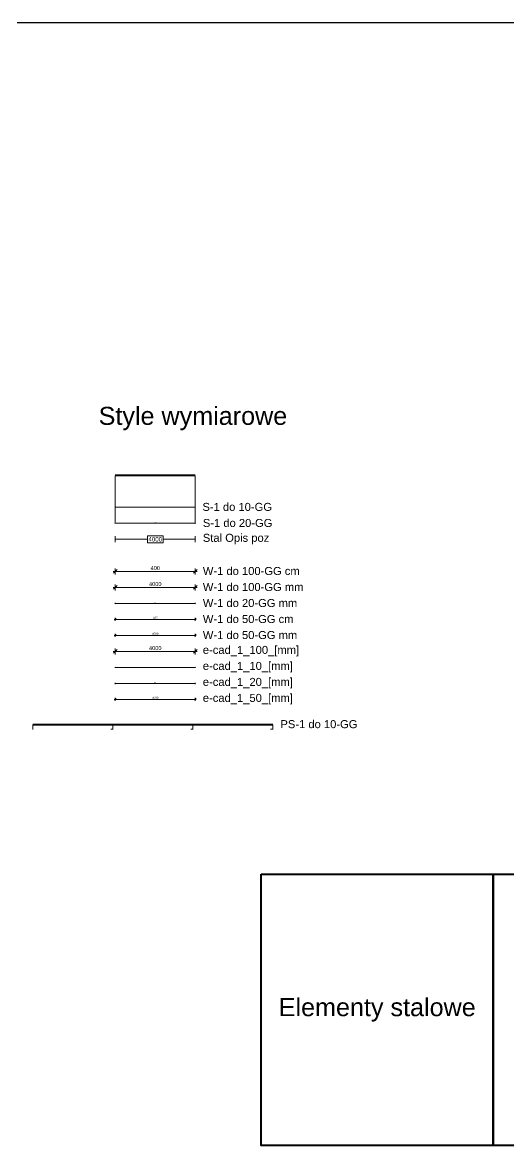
# Model space of a CAD drawing. Header units: millimetres. Extents: x -21220 to 1756793, y -806857 to 86733.
# Drawn here: x 37072 to 61381, y -54708 to 1411 of the extents above; entities that cross this region are included whole.
import ezdxf

# ---------------------------------------------------------------- set-up
doc = ezdxf.new("R2010")
doc.units = ezdxf.units.MM
doc.header["$LTSCALE"] = 10
doc.layers.get('Defpoints').update_dxf_attribs({"color": 2, "lineweight": 50})
for name, color, linetype, lineweight in [('G-Elementy konstrukcyjne', 1, 'Continuous', 40), ('G-Opisy', 2, 'Continuous', 18), ('G-Wymiary', 4, 'Continuous', 9)]:
    doc.layers.add(name, color=color, linetype=linetype, lineweight=lineweight)
doc.styles.add('Arial-GG', font='arial.ttf')
doc.dimstyles.new('e-cad_1_100_[mm]', dxfattribs={"dimscale": 100, "dimtxt": 2, "dimasz": 1.8, "dimexe": 1.5, "dimexo": 0, "dimgap": 0.6, "dimtad": 1, "dimdec": 1, "dimrnd": 1, "dimtxsty": 'Arial-GG', "dimblk": 'OBLIQUE', "dimcen": 0, "dimdle": 1, "dimclrd": 4, "dimclre": 4, "dimclrt": 7, "dimadec": 1, "dimazin": 0, "dimtfac": 1, "dimtdec": 1, "dimtix": 1, "dimtmove": 0, "dimatfit": 2, "dimfxl": 1.5, "dimfxlon": 1, "dimlwd": -1, "dimlwe": -1, "dimarcsym": 0})
doc.dimstyles.new('e-cad_1_10_[mm]', dxfattribs={"dimscale": 10, "dimtxt": 2, "dimasz": 1.8, "dimexe": 1.5, "dimexo": 0, "dimgap": 0.6, "dimtad": 1, "dimdec": 1, "dimrnd": 1, "dimtxsty": 'Arial-GG', "dimblk": 'OBLIQUE', "dimcen": 0, "dimdle": 1, "dimclrd": 4, "dimclre": 4, "dimclrt": 7, "dimadec": 1, "dimazin": 0, "dimtfac": 1, "dimtdec": 1, "dimtix": 1, "dimtmove": 0, "dimatfit": 2, "dimfxl": 1.5, "dimfxlon": 1, "dimlwd": -1, "dimlwe": -1, "dimarcsym": 0})
doc.dimstyles.new('e-cad_1_20_[mm]', dxfattribs={"dimscale": 20, "dimtxt": 2, "dimasz": 1.8, "dimexe": 1.5, "dimexo": 0, "dimgap": 0.6, "dimtad": 1, "dimdec": 1, "dimrnd": 1, "dimtxsty": 'Arial-GG', "dimblk": 'OBLIQUE', "dimcen": 0, "dimdle": 1, "dimclrd": 4, "dimclre": 4, "dimclrt": 7, "dimadec": 1, "dimazin": 0, "dimtfac": 1, "dimtdec": 1, "dimtix": 1, "dimtmove": 0, "dimatfit": 2, "dimfxl": 1.5, "dimfxlon": 1, "dimlwd": -1, "dimlwe": -1, "dimarcsym": 0})
doc.dimstyles.new('e-cad_1_50_[mm]', dxfattribs={"dimscale": 50, "dimtxt": 2, "dimasz": 1.8, "dimexe": 1.5, "dimexo": 0, "dimgap": 0.6, "dimtad": 1, "dimdec": 1, "dimrnd": 1, "dimtxsty": 'Arial-GG', "dimblk": 'OBLIQUE', "dimcen": 0, "dimdle": 1, "dimclrd": 4, "dimclre": 4, "dimclrt": 7, "dimadec": 1, "dimazin": 0, "dimtfac": 1, "dimtdec": 1, "dimtix": 1, "dimtmove": 0, "dimatfit": 2, "dimfxl": 1.5, "dimfxlon": 1, "dimlwd": -1, "dimlwe": -1, "dimarcsym": 0})
doc.dimstyles.new('PS-1 do 10-GG', dxfattribs={"dimscale": 10, "dimtxt": 2.2, "dimasz": 2, "dimexe": 1, "dimexo": 2, "dimgap": 0.6, "dimtad": 1, "dimjust": 2, "dimdec": 0, "dimrnd": 1, "dimtxsty": 'Arial-GG', "dimcen": 0, "dimsd1": 1, "dimclrd": 256, "dimclre": 256, "dimclrt": 7, "dimadec": 0, "dimazin": 0, "dimtfac": 1, "dimtdec": 0, "dimtix": 1, "dimtmove": 0, "dimatfit": 2, "dimfxl": 1, "dimlwd": 5, "dimlwe": 5, "dimarcsym": 0})
doc.dimstyles.new('S-1 do 10-GG', dxfattribs={"dimscale": 10, "dimtxt": 2.2, "dimasz": 2, "dimexe": 1, "dimexo": 2, "dimgap": 0.6, "dimtad": 1, "dimdec": 0, "dimrnd": 1, "dimtxsty": 'Arial-GG', "dimcen": 0, "dimclrd": 256, "dimclre": 256, "dimclrt": 7, "dimadec": 0, "dimazin": 0, "dimtfac": 1, "dimtdec": 0, "dimtix": 1, "dimtmove": 0, "dimatfit": 2, "dimfxl": 1, "dimlwd": 5, "dimlwe": 5, "dimarcsym": 0})
doc.dimstyles.new('S-1 do 20-GG', dxfattribs={"dimscale": 20, "dimtxt": 2.2, "dimasz": 2, "dimexe": 1, "dimexo": 2, "dimgap": 0.6, "dimtad": 1, "dimdec": 0, "dimrnd": 1, "dimtxsty": 'Arial-GG', "dimcen": 0, "dimclrd": 256, "dimclre": 256, "dimclrt": 7, "dimadec": 0, "dimazin": 0, "dimtfac": 1, "dimtdec": 0, "dimtix": 1, "dimtmove": 0, "dimatfit": 2, "dimfxl": 1, "dimlwd": 5, "dimlwe": 5, "dimarcsym": 0})
doc.dimstyles.new('Stal Opis poz', dxfattribs={"dimscale": 100, "dimtxt": 2.2, "dimasz": 1.8, "dimexe": 1.5, "dimexo": 0, "dimgap": -0.6, "dimtad": 0, "dimdec": 0, "dimrnd": 5, "dimtxsty": 'Arial-GG', "dimblk": 'NONE', "dimcen": 0, "dimclrd": 256, "dimclre": 256, "dimclrt": 7, "dimadec": 0, "dimazin": 0, "dimtfac": 1, "dimtdec": 0, "dimtix": 1, "dimtmove": 0, "dimatfit": 2, "dimfxl": 1.5, "dimfxlon": 1, "dimlwd": -1, "dimlwe": 5, "dimarcsym": 0})
doc.dimstyles.new('W-1 do 100-GG cm', dxfattribs={"dimscale": 100, "dimtxt": 2, "dimasz": 1.8, "dimexe": 1.5, "dimexo": 0, "dimgap": 0.6, "dimtad": 1, "dimdec": 1, "dimlfac": 0.1, "dimrnd": 0.5, "dimzin": 9, "dimtxsty": 'Arial-GG', "dimblk": 'OBLIQUE', "dimcen": 0, "dimdle": 1, "dimclrd": 4, "dimclre": 4, "dimclrt": 7, "dimadec": 0, "dimazin": 0, "dimtfac": 1, "dimtdec": 1, "dimtix": 1, "dimtmove": 0, "dimatfit": 0, "dimfxl": 1.5, "dimfxlon": 1, "dimlwd": -1, "dimlwe": -1, "dimarcsym": 0})
doc.dimstyles.new('W-1 do 100-GG mm', dxfattribs={"dimscale": 100, "dimtxt": 2, "dimasz": 1.8, "dimexe": 1.5, "dimexo": 0, "dimgap": 0.6, "dimtad": 1, "dimdec": 1, "dimrnd": 1, "dimtxsty": 'Arial-GG', "dimblk": 'OBLIQUE', "dimcen": 0, "dimdle": 1, "dimclrd": 4, "dimclre": 4, "dimclrt": 7, "dimadec": 1, "dimazin": 0, "dimtfac": 1, "dimtdec": 1, "dimtix": 1, "dimtmove": 0, "dimatfit": 2, "dimfxl": 1.5, "dimfxlon": 1, "dimlwd": -1, "dimlwe": -1, "dimarcsym": 0})
doc.dimstyles.new('W-1 do 20-GG mm', dxfattribs={"dimscale": 20, "dimtxt": 2, "dimasz": 1.8, "dimexe": 1.5, "dimexo": 0, "dimgap": 0.6, "dimtad": 1, "dimdec": 1, "dimrnd": 1, "dimtxsty": 'Arial-GG', "dimblk": 'OBLIQUE', "dimcen": 0, "dimdle": 1, "dimclrd": 4, "dimclre": 4, "dimclrt": 7, "dimadec": 1, "dimazin": 0, "dimtfac": 1, "dimtdec": 1, "dimtix": 1, "dimtmove": 0, "dimatfit": 2, "dimfxl": 1.5, "dimfxlon": 1, "dimlwd": -1, "dimlwe": -1, "dimarcsym": 0})
doc.dimstyles.new('W-1 do 50-GG cm', dxfattribs={"dimscale": 50, "dimtxt": 2, "dimasz": 1.8, "dimexe": 1.5, "dimexo": 0, "dimgap": 0.6, "dimtad": 1, "dimdec": 1, "dimlfac": 0.1, "dimrnd": 0.5, "dimzin": 9, "dimtxsty": 'Arial-GG', "dimblk": 'OBLIQUE', "dimcen": 0, "dimdle": 1, "dimclrd": 4, "dimclre": 4, "dimclrt": 7, "dimadec": 0, "dimazin": 0, "dimtfac": 1, "dimtdec": 1, "dimtix": 1, "dimtmove": 0, "dimatfit": 0, "dimfxl": 1.5, "dimfxlon": 1, "dimlwd": -1, "dimlwe": -1, "dimarcsym": 0})
doc.dimstyles.new('W-1 do 50-GG mm', dxfattribs={"dimscale": 50, "dimtxt": 2, "dimasz": 1.8, "dimexe": 1.5, "dimexo": 0, "dimgap": 0.6, "dimtad": 1, "dimdec": 1, "dimrnd": 1, "dimtxsty": 'Arial-GG', "dimblk": 'OBLIQUE', "dimcen": 0, "dimdle": 1, "dimclrd": 4, "dimclre": 4, "dimclrt": 7, "dimadec": 1, "dimazin": 0, "dimtfac": 1, "dimtdec": 1, "dimtix": 1, "dimtmove": 0, "dimatfit": 2, "dimfxl": 1.5, "dimfxlon": 1, "dimlwd": -1, "dimlwe": -1, "dimarcsym": 0})

# ---------------------------------------------------------------- blocks, each defined once
blk = doc.blocks.new('*D7')
at = {"layer": 'Defpoints', "color": 0, "ltscale": 0.8, "transparency": 16777216}
for p in [(41714, -21218), (45714, -21216), (45714, -22816)]:
    blk.add_point(p, dxfattribs=at)
at = {"layer": 'G-Wymiary', "lineweight": 5, "ltscale": 0.8, "transparency": 16777216}
for p, q in [((41714, -21238), (41714, -22826)), ((45714, -21236), (45714, -22826)), ((41734, -22816), (45694, -22816))]:
    blk.add_line(p, q, dxfattribs=at)
at = {"layer": 'G-Wymiary', "ltscale": 0.8, "transparency": 16777216}
for points in [[(41734, -22813), (41734, -22820), (41714, -22816)], [(45694, -22813), (45694, -22820), (45714, -22816)]]:
    blk.add_solid(points, dxfattribs=at)
at = {"layer": 'G-Wymiary', "color": 7, "ltscale": 0.8, "transparency": 16777216, "insert": (43714, -22799), "char_height": 22, "attachment_point": 5, "style": 'Arial-GG'}
blk.add_mtext('4000', dxfattribs=at)
blk = doc.blocks.new('*D8')
at = {"layer": 'Defpoints', "color": 0, "ltscale": 0.8, "transparency": 16777216}
for p in [(41714, -21216), (45714, -21216), (45714, -23616)]:
    blk.add_point(p, dxfattribs=at)
at = {"layer": 'G-Wymiary', "lineweight": 5, "ltscale": 0.8, "transparency": 16777216}
for p, q in [((41714, -21256), (41714, -23636)), ((45714, -21256), (45714, -23636)), ((41754, -23616), (45674, -23616))]:
    blk.add_line(p, q, dxfattribs=at)
at = {"layer": 'G-Wymiary', "ltscale": 0.8, "transparency": 16777216}
for points in [[(41754, -23610), (41754, -23623), (41714, -23616)], [(45674, -23610), (45674, -23623), (45714, -23616)]]:
    blk.add_solid(points, dxfattribs=at)
at = {"layer": 'G-Wymiary', "color": 7, "ltscale": 0.8, "transparency": 16777216, "insert": (43714, -23582), "char_height": 44, "attachment_point": 5, "style": 'Arial-GG'}
blk.add_mtext('4000', dxfattribs=at)
blk = doc.blocks.new('*D9')
at = {"layer": 'Defpoints', "color": 0, "ltscale": 0.8, "transparency": 16777216}
for p in [(41714, -21216), (45714, -21216), (45714, -24416)]:
    blk.add_point(p, dxfattribs=at)
at = {"layer": 'G-Wymiary', "lineweight": 5, "ltscale": 0.8, "transparency": 16777216}
for p, q in [((41714, -24266), (41714, -24566)), ((45714, -24266), (45714, -24566))]:
    blk.add_line(p, q, dxfattribs=at)
at = {"layer": 'G-Wymiary', "ltscale": 0.8, "transparency": 16777216}
for p, q in [((41714, -24416), (43321, -24416)), ((44106, -24244), (43321, -24244)), ((43321, -24244), (43321, -24589)), ((43321, -24589), (44106, -24589)), ((44106, -24589), (44106, -24244)), ((45714, -24416), (44106, -24416))]:
    blk.add_line(p, q, dxfattribs=at)
at = {"layer": 'G-Wymiary', "color": 7, "ltscale": 0.8, "transparency": 16777216, "insert": (43714, -24416), "char_height": 220, "attachment_point": 5, "style": 'Arial-GG'}
blk.add_mtext('4000', dxfattribs=at)
blk = doc.blocks.new('_None')
blk = doc.blocks.new('_Oblique')
at = {"color": 0, "linetype": 'ByBlock', "lineweight": -2}
blk.add_line((-0.5, -0.5), (0.5, 0.5), dxfattribs=at)
blk = doc.blocks.new('*D10')
at = {"layer": 'Defpoints', "color": 0, "ltscale": 0.8, "transparency": 16777216}
for p in [(41714, -21218), (45714, -21218), (45714, -26016)]:
    blk.add_point(p, dxfattribs=at)
at = {"layer": 'G-Wymiary', "color": 4, "ltscale": 0.8, "transparency": 16777216}
for p, q in [((41614, -26016), (45814, -26016)), ((41714, -25866), (41714, -26166)), ((45714, -25866), (45714, -26166))]:
    blk.add_line(p, q, dxfattribs=at)
at = {"layer": 'G-Wymiary', "color": 4, "ltscale": 0.8, "transparency": 16777216, "xscale": 180, "yscale": 180, "zscale": 180, "rotation": 180}
blk.add_blockref('_Oblique', (41714, -26016), dxfattribs=at)
at = {"layer": 'G-Wymiary', "color": 4, "ltscale": 0.8, "transparency": 16777216, "xscale": 180, "yscale": 180, "zscale": 180}
blk.add_blockref('_Oblique', (45714, -26016), dxfattribs=at)
at = {"layer": 'G-Wymiary', "color": 7, "ltscale": 0.8, "transparency": 16777216, "insert": (43714, -25854), "char_height": 200, "attachment_point": 5, "style": 'Arial-GG'}
blk.add_mtext('400', dxfattribs=at)
blk = doc.blocks.new('*D11')
at = {"layer": 'Defpoints', "color": 0, "ltscale": 0.8, "transparency": 16777216}
for p in [(41714, -21216), (45714, -21216), (45714, -26816)]:
    blk.add_point(p, dxfattribs=at)
at = {"layer": 'G-Wymiary', "color": 4, "ltscale": 0.8, "transparency": 16777216}
for p, q in [((41614, -26816), (45814, -26816)), ((41714, -26666), (41714, -26966)), ((45714, -26666), (45714, -26966))]:
    blk.add_line(p, q, dxfattribs=at)
at = {"layer": 'G-Wymiary', "color": 4, "ltscale": 0.8, "transparency": 16777216, "xscale": 180, "yscale": 180, "zscale": 180, "rotation": 180}
blk.add_blockref('_Oblique', (41714, -26816), dxfattribs=at)
at = {"layer": 'G-Wymiary', "color": 4, "ltscale": 0.8, "transparency": 16777216, "xscale": 180, "yscale": 180, "zscale": 180}
blk.add_blockref('_Oblique', (45714, -26816), dxfattribs=at)
at = {"layer": 'G-Wymiary', "color": 7, "ltscale": 0.8, "transparency": 16777216, "insert": (43714, -26654), "char_height": 200, "attachment_point": 5, "style": 'Arial-GG'}
blk.add_mtext('4000', dxfattribs=at)
blk = doc.blocks.new('*D12')
at = {"layer": 'Defpoints', "color": 0, "ltscale": 0.8, "transparency": 16777216}
for p in [(41714, -21216), (45714, -21216), (45714, -27616)]:
    blk.add_point(p, dxfattribs=at)
at = {"layer": 'G-Wymiary', "color": 4, "ltscale": 0.8, "transparency": 16777216}
for p, q in [((41694, -27616), (45734, -27616)), ((41714, -27586), (41714, -27646)), ((45714, -27586), (45714, -27646))]:
    blk.add_line(p, q, dxfattribs=at)
at = {"layer": 'G-Wymiary', "color": 4, "ltscale": 0.8, "transparency": 16777216, "xscale": 36, "yscale": 36, "zscale": 36, "rotation": 180}
blk.add_blockref('_Oblique', (41714, -27616), dxfattribs=at)
at = {"layer": 'G-Wymiary', "color": 4, "ltscale": 0.8, "transparency": 16777216, "xscale": 36, "yscale": 36, "zscale": 36}
blk.add_blockref('_Oblique', (45714, -27616), dxfattribs=at)
at = {"layer": 'G-Wymiary', "color": 7, "ltscale": 0.8, "transparency": 16777216, "insert": (43714, -27584), "char_height": 40, "attachment_point": 5, "style": 'Arial-GG'}
blk.add_mtext('4000', dxfattribs=at)
blk = doc.blocks.new('*D13')
at = {"layer": 'Defpoints', "color": 0, "ltscale": 0.8, "transparency": 16777216}
for p in [(41714, -21216), (45714, -21216), (45714, -28416)]:
    blk.add_point(p, dxfattribs=at)
at = {"layer": 'G-Wymiary', "color": 4, "ltscale": 0.8, "transparency": 16777216}
for p, q in [((41664, -28416), (45764, -28416)), ((41714, -28341), (41714, -28491)), ((45714, -28341), (45714, -28491))]:
    blk.add_line(p, q, dxfattribs=at)
at = {"layer": 'G-Wymiary', "color": 4, "ltscale": 0.8, "transparency": 16777216, "xscale": 90, "yscale": 90, "zscale": 90, "rotation": 180}
blk.add_blockref('_Oblique', (41714, -28416), dxfattribs=at)
at = {"layer": 'G-Wymiary', "color": 4, "ltscale": 0.8, "transparency": 16777216, "xscale": 90, "yscale": 90, "zscale": 90}
blk.add_blockref('_Oblique', (45714, -28416), dxfattribs=at)
at = {"layer": 'G-Wymiary', "color": 7, "ltscale": 0.8, "transparency": 16777216, "insert": (43714, -28335), "char_height": 100, "attachment_point": 5, "style": 'Arial-GG'}
blk.add_mtext('400', dxfattribs=at)
blk = doc.blocks.new('*D14')
at = {"layer": 'Defpoints', "color": 0, "ltscale": 0.8, "transparency": 16777216}
for p in [(41714, -21216), (45714, -21216), (45714, -29216)]:
    blk.add_point(p, dxfattribs=at)
at = {"layer": 'G-Wymiary', "color": 4, "ltscale": 0.8, "transparency": 16777216}
for p, q in [((41714, -29141), (41714, -29291)), ((45714, -29141), (45714, -29291)), ((41664, -29216), (45764, -29216))]:
    blk.add_line(p, q, dxfattribs=at)
at = {"layer": 'G-Wymiary', "color": 4, "ltscale": 0.8, "transparency": 16777216, "xscale": 90, "yscale": 90, "zscale": 90, "rotation": 180}
blk.add_blockref('_Oblique', (41714, -29216), dxfattribs=at)
at = {"layer": 'G-Wymiary', "color": 4, "ltscale": 0.8, "transparency": 16777216, "xscale": 90, "yscale": 90, "zscale": 90}
blk.add_blockref('_Oblique', (45714, -29216), dxfattribs=at)
at = {"layer": 'G-Wymiary', "color": 7, "ltscale": 0.8, "transparency": 16777216, "insert": (43714, -29135), "char_height": 100, "attachment_point": 5, "style": 'Arial-GG'}
blk.add_mtext('4000', dxfattribs=at)
blk = doc.blocks.new('*D15')
at = {"layer": 'Defpoints', "color": 0, "ltscale": 0.8, "transparency": 16777216}
for p in [(41714, -21216), (45714, -21216), (45714, -30016)]:
    blk.add_point(p, dxfattribs=at)
at = {"layer": 'G-Wymiary', "color": 4, "ltscale": 0.8, "transparency": 16777216}
for p, q in [((41614, -30016), (45814, -30016)), ((41714, -29866), (41714, -30166)), ((45714, -29866), (45714, -30166))]:
    blk.add_line(p, q, dxfattribs=at)
at = {"layer": 'G-Wymiary', "color": 4, "ltscale": 0.8, "transparency": 16777216, "xscale": 180, "yscale": 180, "zscale": 180, "rotation": 180}
blk.add_blockref('_Oblique', (41714, -30016), dxfattribs=at)
at = {"layer": 'G-Wymiary', "color": 4, "ltscale": 0.8, "transparency": 16777216, "xscale": 180, "yscale": 180, "zscale": 180}
blk.add_blockref('_Oblique', (45714, -30016), dxfattribs=at)
at = {"layer": 'G-Wymiary', "color": 7, "ltscale": 0.8, "transparency": 16777216, "insert": (43714, -29854), "char_height": 200, "attachment_point": 5, "style": 'Arial-GG'}
blk.add_mtext('4000', dxfattribs=at)
blk = doc.blocks.new('*D16')
at = {"layer": 'Defpoints', "color": 0, "ltscale": 0.8, "transparency": 16777216}
for p in [(41714, -21218), (45714, -21256), (45714, -30816)]:
    blk.add_point(p, dxfattribs=at)
at = {"layer": 'G-Wymiary', "color": 4, "ltscale": 0.8, "transparency": 16777216}
for p, q in [((41704, -30816), (45724, -30816)), ((41714, -30801), (41714, -30831)), ((45714, -30801), (45714, -30831))]:
    blk.add_line(p, q, dxfattribs=at)
at = {"layer": 'G-Wymiary', "color": 4, "ltscale": 0.8, "transparency": 16777216, "xscale": 18, "yscale": 18, "zscale": 18, "rotation": 180}
blk.add_blockref('_Oblique', (41714, -30816), dxfattribs=at)
at = {"layer": 'G-Wymiary', "color": 4, "ltscale": 0.8, "transparency": 16777216, "xscale": 18, "yscale": 18, "zscale": 18}
blk.add_blockref('_Oblique', (45714, -30816), dxfattribs=at)
at = {"layer": 'G-Wymiary', "color": 7, "ltscale": 0.8, "transparency": 16777216, "insert": (43714, -30800), "char_height": 20, "attachment_point": 5, "style": 'Arial-GG'}
blk.add_mtext('4000', dxfattribs=at)
blk = doc.blocks.new('*D17')
at = {"layer": 'Defpoints', "color": 0, "ltscale": 0.8, "transparency": 16777216}
for p in [(41714, -21296), (45714, -21216), (45714, -31616)]:
    blk.add_point(p, dxfattribs=at)
at = {"layer": 'G-Wymiary', "color": 4, "ltscale": 0.8, "transparency": 16777216}
for p, q in [((41694, -31616), (45734, -31616)), ((41714, -31586), (41714, -31646)), ((45714, -31586), (45714, -31646))]:
    blk.add_line(p, q, dxfattribs=at)
at = {"layer": 'G-Wymiary', "color": 4, "ltscale": 0.8, "transparency": 16777216, "xscale": 36, "yscale": 36, "zscale": 36, "rotation": 180}
blk.add_blockref('_Oblique', (41714, -31616), dxfattribs=at)
at = {"layer": 'G-Wymiary', "color": 4, "ltscale": 0.8, "transparency": 16777216, "xscale": 36, "yscale": 36, "zscale": 36}
blk.add_blockref('_Oblique', (45714, -31616), dxfattribs=at)
at = {"layer": 'G-Wymiary', "color": 7, "ltscale": 0.8, "transparency": 16777216, "insert": (43714, -31584), "char_height": 40, "attachment_point": 5, "style": 'Arial-GG'}
blk.add_mtext('4000', dxfattribs=at)
blk = doc.blocks.new('*D18')
at = {"layer": 'Defpoints', "color": 0, "ltscale": 0.8, "transparency": 16777216}
for p in [(41714, -21216), (45714, -21216), (45714, -32416)]:
    blk.add_point(p, dxfattribs=at)
at = {"layer": 'G-Wymiary', "color": 4, "ltscale": 0.8, "transparency": 16777216}
for p, q in [((41664, -32416), (45764, -32416)), ((41714, -32341), (41714, -32491)), ((45714, -32341), (45714, -32491))]:
    blk.add_line(p, q, dxfattribs=at)
at = {"layer": 'G-Wymiary', "color": 4, "ltscale": 0.8, "transparency": 16777216, "xscale": 90, "yscale": 90, "zscale": 90, "rotation": 180}
blk.add_blockref('_Oblique', (41714, -32416), dxfattribs=at)
at = {"layer": 'G-Wymiary', "color": 4, "ltscale": 0.8, "transparency": 16777216, "xscale": 90, "yscale": 90, "zscale": 90}
blk.add_blockref('_Oblique', (45714, -32416), dxfattribs=at)
at = {"layer": 'G-Wymiary', "color": 7, "ltscale": 0.8, "transparency": 16777216, "insert": (43714, -32335), "char_height": 100, "attachment_point": 5, "style": 'Arial-GG'}
blk.add_mtext('4000', dxfattribs=at)
blk = doc.blocks.new('*D19')
at = {"layer": 'Defpoints', "color": 0, "ltscale": 0.8, "transparency": 16777216}
for p in [(37594, -33669), (41594, -33669), (41594, -33908)]:
    blk.add_point(p, dxfattribs=at)
at = {"layer": 'G-Wymiary', "lineweight": 5, "ltscale": 0.8, "transparency": 16777216}
for p, q in [((37594, -33689), (37594, -33918)), ((41574, -33908), (41495, -33908)), ((41594, -33689), (41594, -33918))]:
    blk.add_line(p, q, dxfattribs=at)
at = {"layer": 'G-Wymiary', "ltscale": 0.8, "transparency": 16777216}
blk.add_solid([(41574, -33904), (41574, -33911), (41594, -33908)], dxfattribs=at)
at = {"layer": 'G-Wymiary', "color": 7, "ltscale": 0.8, "transparency": 16777216, "insert": (41534, -33891), "char_height": 22, "attachment_point": 5, "style": 'Arial-GG'}
blk.add_mtext('4000', dxfattribs=at)
blk = doc.blocks.new('*D20')
at = {"layer": 'Defpoints', "color": 0, "ltscale": 0.8, "transparency": 16777216}
for p in [(37594, -33669), (45594, -33669), (45594, -33908)]:
    blk.add_point(p, dxfattribs=at)
at = {"layer": 'G-Wymiary', "lineweight": 5, "ltscale": 0.8, "transparency": 16777216}
for p, q in [((37594, -33689), (37594, -33918)), ((45574, -33908), (45496, -33908)), ((45594, -33689), (45594, -33918))]:
    blk.add_line(p, q, dxfattribs=at)
at = {"layer": 'G-Wymiary', "ltscale": 0.8, "transparency": 16777216}
blk.add_solid([(45574, -33904), (45574, -33911), (45594, -33908)], dxfattribs=at)
at = {"layer": 'G-Wymiary', "color": 7, "ltscale": 0.8, "transparency": 16777216, "insert": (45535, -33891), "char_height": 22, "attachment_point": 5, "style": 'Arial-GG'}
blk.add_mtext('8000', dxfattribs=at)
blk = doc.blocks.new('*D21')
at = {"layer": 'Defpoints', "color": 0, "ltscale": 0.8, "transparency": 16777216}
for p in [(37594, -33669), (49594, -33669), (49594, -33908)]:
    blk.add_point(p, dxfattribs=at)
at = {"layer": 'G-Wymiary', "lineweight": 5, "ltscale": 0.8, "transparency": 16777216}
for p, q in [((37594, -33689), (37594, -33918)), ((49574, -33908), (49481, -33908)), ((49594, -33689), (49594, -33918))]:
    blk.add_line(p, q, dxfattribs=at)
at = {"layer": 'G-Wymiary', "ltscale": 0.8, "transparency": 16777216}
blk.add_solid([(49574, -33904), (49574, -33911), (49594, -33908)], dxfattribs=at)
at = {"layer": 'G-Wymiary', "color": 7, "ltscale": 0.8, "transparency": 16777216, "insert": (49527, -33891), "char_height": 22, "attachment_point": 5, "style": 'Arial-GG'}
blk.add_mtext('12000', dxfattribs=at)

msp = doc.modelspace()

# ---------------------------------------------------------------- linework, layer by layer
at = {"ltscale": 0.8}
msp.add_line((-21219.54, 1411.05), (423889.51, 1411.05), dxfattribs=at)
at = {"layer": 'G-Elementy konstrukcyjne', "ltscale": 0.8}
for p, q in [((41713.66, -21216.44), (45713.66, -21216.44)), ((37593.59, -33669.34), (41593.59, -33669.34)), ((41593.59, -33669.34), (45593.59, -33669.34)), ((45593.59, -33669.34), (49593.59, -33669.34))]:
    msp.add_line(p, q, dxfattribs=at)
at = {"layer": 'G-Elementy konstrukcyjne', "ltscale": 200}
for points in [[(49014.73, -41150.31), (60613.43, -41150.31), (60613.43, -54708.04), (49014.73, -54708.04)], [(60613.43, -41150.31), (94970.69, -41150.31), (94970.69, -54708.04), (60613.43, -54708.04)]]:
    msp.add_lwpolyline(points, close=True, dxfattribs=at)

# ---------------------------------------------------------------- texts
at = {"layer": 'G-Opisy', "color": 2, "style": 'Arial-GG'}
for s, insert, char_height, width, attachment_point in [('\\pxsm1,qc;Style wymiarowe', (37482.98, -18967.42), 900, 16228.5896, 7), ('\\pxsm1,ql;S-1 do 10-GG', (46073.66, -22798.11), 400, 6326.4008, 4), ('\\pxsm1,ql;S-1 do 20-GG', (46093.66, -23601.44), 400, 6326.4008, 4), ('\\pxsm1,ql;Stal Opis poz', (46093.66, -24401.44), 400, 6326.4008, 4), ('\\pxsm1,ql;W-1 do 100-GG cm', (46093.66, -26001.44), 400, 6326.4008, 4), ('\\pxsm1,ql;W-1 do 100-GG mm', (46093.66, -26801.44), 400, 6326.4008, 4), ('\\pxsm1,ql;W-1 do 20-GG mm', (46093.66, -27601.44), 400, 6326.4008, 4), ('\\pxsm1,ql;W-1 do 50-GG cm', (46093.66, -28401.44), 400, 6326.4008, 4), ('\\pxsm1,ql;W-1 do 50-GG mm', (46093.66, -29201.44), 400, 6326.4008, 4), ('\\pxsm1,ql;e-cad_1_100_[mm]', (46093.66, -30001.44), 400, 6326.4008, 4), ('\\pxsm1,ql;e-cad_1_10_[mm]', (46093.66, -30801.44), 400, 6326.4008, 4), ('\\pxsm1,ql;e-cad_1_20_[mm]', (46093.66, -31601.44), 400, 6326.4008, 4), ('\\pxsm1,ql;e-cad_1_50_[mm]', (46093.66, -32401.44), 400, 6326.4008, 4), ('\\pxsm1,ql;PS-1 do 10-GG', (49973.59, -33654.34), 400, 6326.4008, 4), ('\\pxsm1,qc;Elementy stalowe', (54814.08, -47929.18), 900, 11598.6933, 5)]:
    msp.add_mtext(s, dxfattribs=dict(at, insert=insert, char_height=char_height, width=width, attachment_point=attachment_point))

# ---------------------------------------------------------------- dimensions: what is measured, and where the dimension line sits
at = {"layer": 'G-Wymiary', "ltscale": 0.8}
for base, p1, p2, dimstyle, picture, middle in [((45713.66, -26816.44), (41713.66, -21216.44), (45713.66, -21216.44), 'W-1 do 100-GG mm', '*D11', (43713.66, -26654.32)), ((45713.66, -30016.44), (41713.66, -21216.44), (45713.66, -21216.44), 'e-cad_1_100_[mm]', '*D15', (43713.66, -29854.32)), ((45713.66, -26016.44), (41713.66, -21217.69), (45713.66, -21217.69), 'W-1 do 100-GG cm', '*D10', (43713.66, -25854.32)), ((45713.66, -28416.44), (41713.66, -21216.44), (45713.66, -21216.44), 'W-1 do 50-GG cm', '*D13', (43713.66, -28335.38)), ((45713.66, -29216.44), (41713.66, -21216.44), (45713.66, -21216.44), 'W-1 do 50-GG mm', '*D14', (43713.66, -29135.38)), ((45713.66, -32416.44), (41713.66, -21216.44), (45713.66, -21216.44), 'e-cad_1_50_[mm]', '*D18', (43713.66, -32335.38)), ((45713.66, -27616.44), (41713.66, -21216.44), (45713.66, -21216.44), 'W-1 do 20-GG mm', '*D12', (43713.66, -27584.02)), ((45713.66, -31616.44), (41713.66, -21296.44), (45713.66, -21216.44), 'e-cad_1_20_[mm]', '*D17', (43713.66, -31584.02)), ((45713.66, -30816.44), (41713.66, -21217.69), (45713.66, -21256.44), 'e-cad_1_10_[mm]', '*D16', (43713.66, -30800.23)), ((45713.66, -22816.44), (41713.66, -21217.69), (45713.66, -21216.44), 'S-1 do 10-GG', '*D7', (43713.66, -22799.21)), ((45713.66, -23616.44), (41713.66, -21216.44), (45713.66, -21216.44), 'S-1 do 20-GG', '*D8', (43713.66, -23581.97)), ((45713.66, -24416.44), (41713.66, -21216.44), (45713.66, -21216.44), 'Stal Opis poz', '*D9', (43713.66, -24416.44)), ((41593.59, -33907.75), (37593.59, -33669.34), (41593.59, -33669.34), 'PS-1 do 10-GG', '*D19', (41534.34, -33890.51)), ((45593.59, -33907.75), (37593.59, -33669.34), (45593.59, -33669.34), 'PS-1 do 10-GG', '*D20', (45534.77, -33890.51)), ((49593.59, -33907.75), (37593.59, -33669.34), (49593.59, -33669.34), 'PS-1 do 10-GG', '*D21', (49527.27, -33890.51))]:
    dim = msp.add_linear_dim(base=base, p1=p1, p2=p2, dimstyle=dimstyle, dxfattribs=at)
    dim.commit()
    dim.dimension.update_dxf_attribs({"geometry": picture, "text_midpoint": middle})

doc.saveas('drawing.dxf')
